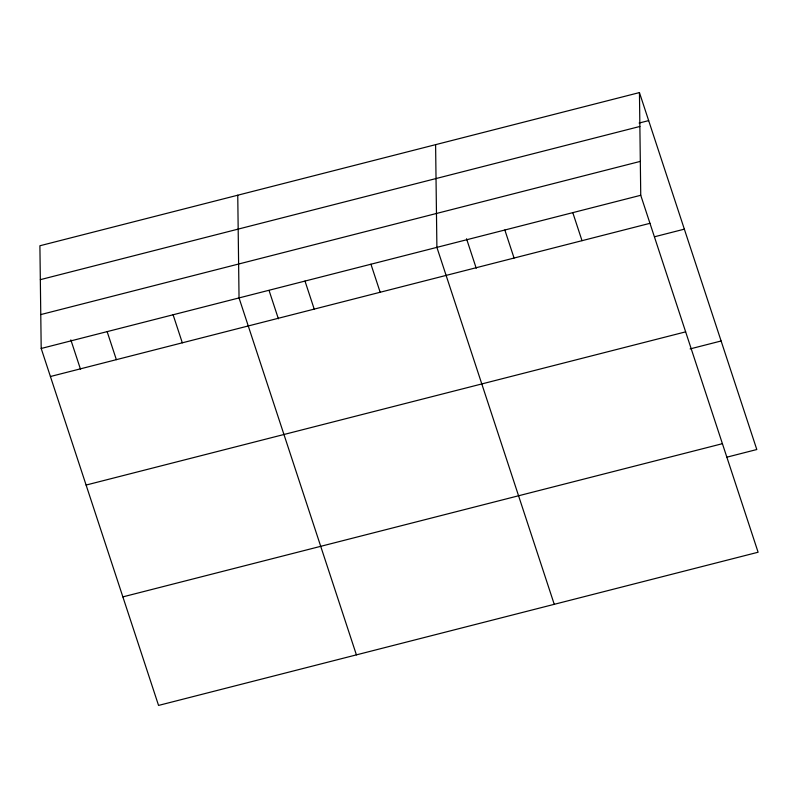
<?xml version="1.0" encoding="UTF-8"?>
<svg xmlns="http://www.w3.org/2000/svg" width="798" height="798" viewBox="0 0 798 798"><rect width="100%" height="100%" fill="white"/><g stroke="black" fill="none" stroke-linecap="round" stroke-linejoin="round"><path stroke-width="1.2" d="M639.447 92.578L39.9 245.764L41.197 348.477L158.553 705.422L758.1 552.236L640.744 195.281L639.447 92.578L756.803 449.523L727.008 457.144M639.128 123.052L648.664 120.608M40.329 279.659L639.876 126.463M40.768 314.582L640.315 161.386M41.197 348.477L640.744 195.281M50.414 376.516L649.961 223.32M654.55 236.767L684.355 229.156M86.094 485.054L685.642 331.858M690.13 348.906L721.123 340.985M122.862 596.884L722.409 443.688M572.794 212.637L582.011 240.677M504.845 230.004L514.062 258.043M466.541 238.762L476.236 268.258M554.251 604.315L436.895 247.37L435.598 144.657M370.94 264.218L380.167 292.258M304.996 281.066L314.213 309.105M269.076 290.502L278.392 318.811M356.407 654.869L239.041 297.923L237.754 195.211M173.096 314.771L182.313 342.811M107.141 331.619L116.358 359.659M70.842 339.878L80.538 369.374"/></g></svg>
